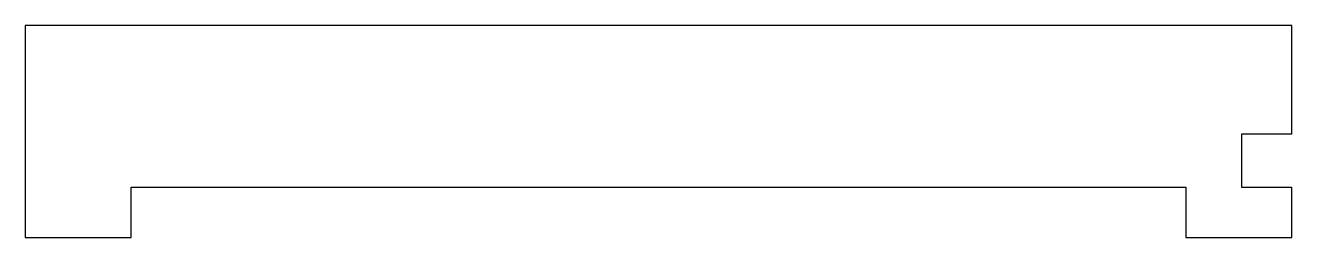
# Model space of a CAD drawing. Header units: millimetres. Extents: x 0 to 120, y 0 to 20.
import ezdxf

# ---------------------------------------------------------------- set-up
doc = ezdxf.new("R2010")
doc.units = ezdxf.units.MM

msp = doc.modelspace()

# ---------------------------------------------------------------- linework, layer by layer
at = {"color": 7, "linetype": 'Continuous', "lineweight": 25}
for p, q in [((119.5, 20), (0, 20)), ((0, 20), (0, 0)), ((119.5, 9.75), (119.5, 20)), ((114.75, 9.75), (114.75, 4.75)), ((119.5, 9.75), (114.75, 9.75)), ((10, 0), (10, 4.75)), ((10, 4.75), (109.5, 4.75)), ((109.5, 4.75), (109.5, 0)), ((114.75, 4.75), (119.5, 4.75)), ((119.5, 0), (119.5, 4.75)), ((0, 0), (10, 0)), ((109.5, 0), (119.5, 0))]:
    msp.add_line(p, q, dxfattribs=at)

doc.saveas('drawing.dxf')
